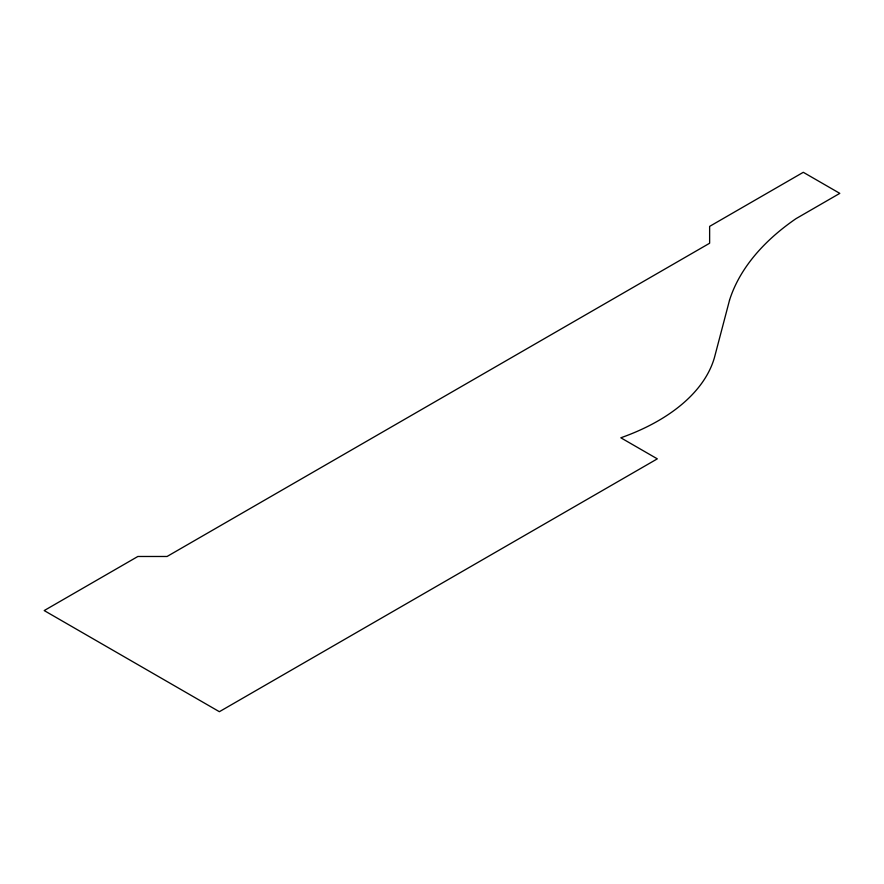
<?xml version="1.0" encoding="UTF-8"?>
<svg xmlns="http://www.w3.org/2000/svg" width="884" height="884" viewBox="0 0 884 884"><rect width="100%" height="100%" fill="white"/><g stroke="black" fill="none" stroke-linecap="round" stroke-linejoin="round"><path stroke-width="1.33" d="M729.532 300.173L714.515 357.302A201.088 116.091 0 0 1 620.822 437.79L657.32 458.851L219.376 711.697L44.2 610.568L137.871 556.478L167.065 556.478L709.631 243.233L709.631 226.381L803.302 172.303L839.8 193.364L796.009 218.657A304.03 175.529 0 0 0 729.532 300.173"/></g></svg>
